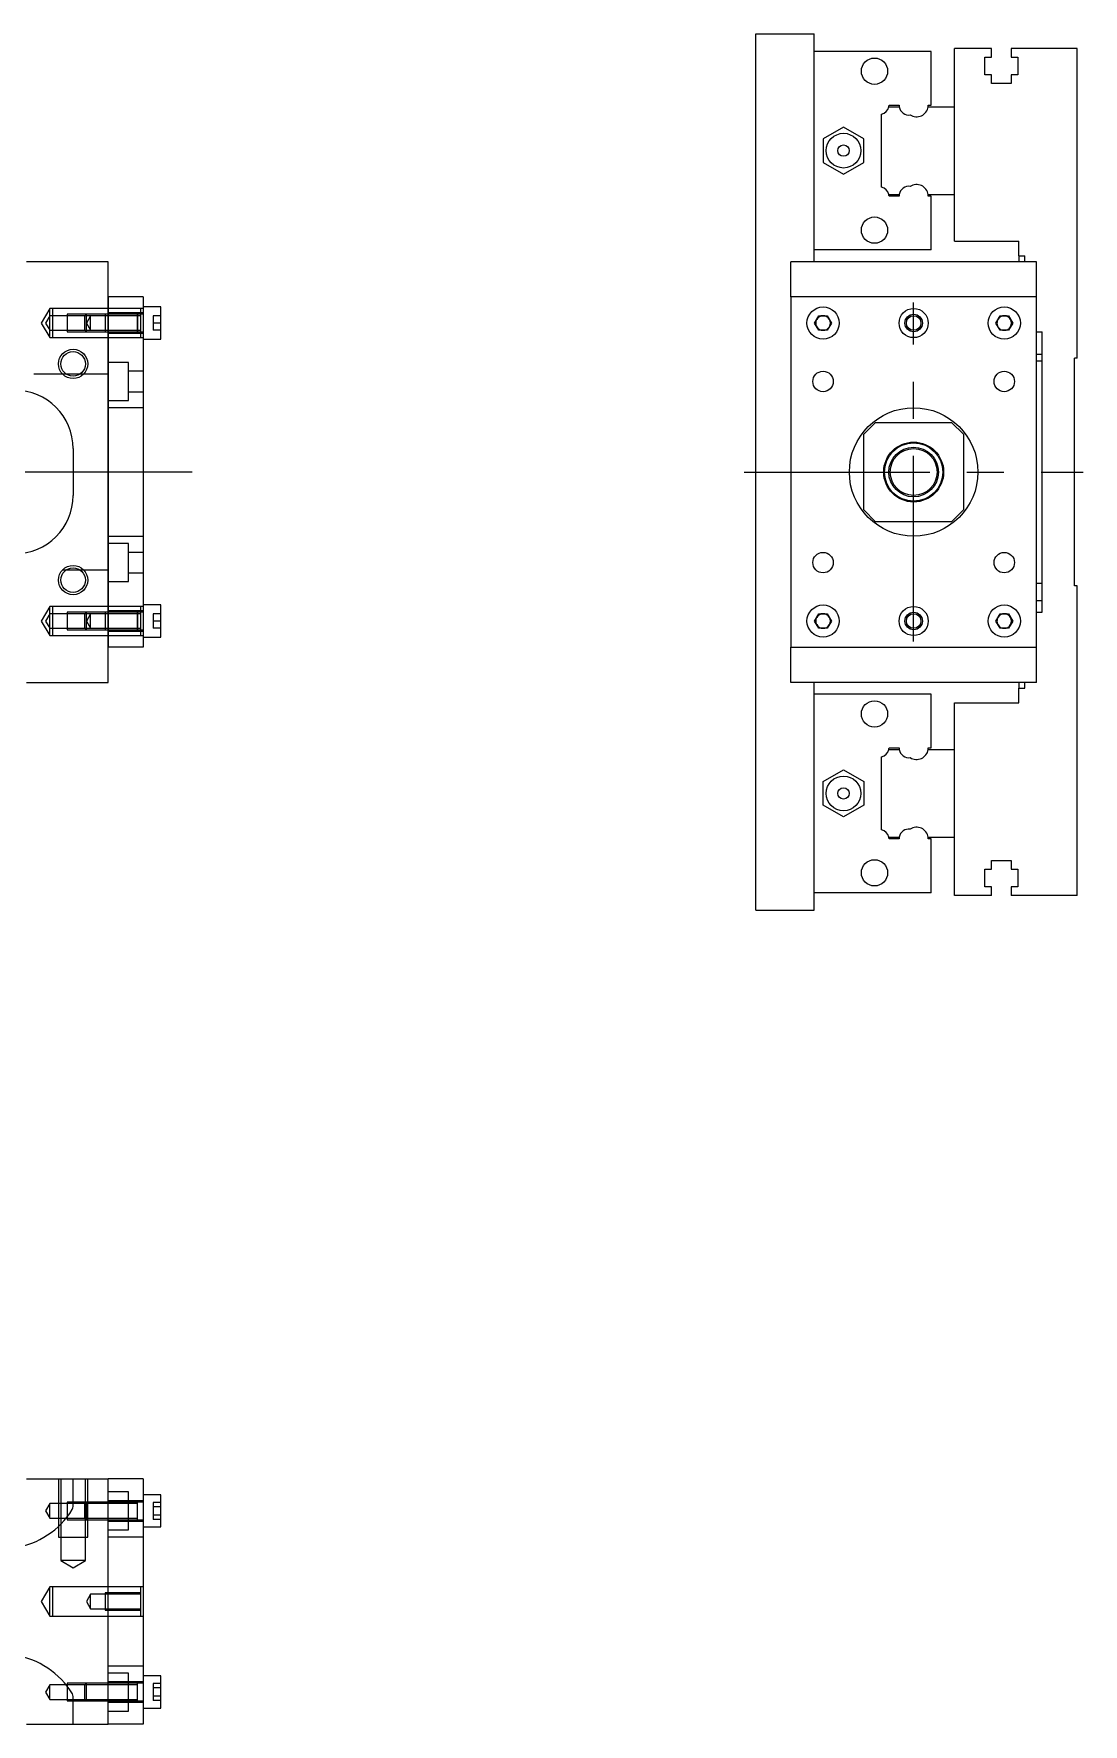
# Model space of a CAD drawing. Extents: x -10 to 956, y -262 to 77.
# Drawn here: x 776.3 to 955.8, y -214.3 to 75 of the extents above; entities that cross this region are included whole.
import ezdxf

# ---------------------------------------------------------------- set-up
doc = ezdxf.new("R2010")
doc.units = 0
doc.linetypes.add('CENTER', pattern=[50.8, 31.75, -6.35, 6.35, -6.35])
doc.linetypes.add('DASHED', pattern=[19.05, 12.7, -6.35])
doc.layers.get('0').update_dxf_attribs({"linetype": 'CONTINUOUS'})
doc.layers.add('CENTER', color=1, linetype='CENTER')

msp = doc.modelspace()

# ---------------------------------------------------------------- linework, layer by layer
at = {"color": 7, "linetype": 'CONTINUOUS'}
for p, q in [((899.79, -75), (899.79, 75)), ((899.79, 75), (909.79, 75)), ((909.79, 36), (909.79, 75)), ((933.79, 62.5), (933.79, 72.5)), ((940.09, 72.5), (933.79, 72.5)), ((940.09, 71), (940.09, 72.5)), ((943.49, 72.5), (943.49, 71)), ((954.79, 72.5), (943.49, 72.5)), ((954.79, 19.5), (954.79, 72.5)), ((929.79, 72), (909.79, 72)), ((929.79, 62.8), (929.79, 72)), ((938.94, 71), (940.09, 71)), ((938.94, 68), (938.94, 71)), ((943.49, 71), (944.64, 71)), ((944.64, 71), (944.64, 68)), ((940.09, 68), (938.94, 68)), ((940.09, 66.5), (940.09, 68)), ((943.49, 68), (943.49, 66.5)), ((944.64, 68), (943.49, 68)), ((943.49, 66.5), (940.09, 66.5)), ((921.29, 48.752272), (921.29, 61.247728)), ((922.542272, 62.5), (924.31668, 62.5)), ((922.587056, 62.8), (924.29, 62.8)), ((929.267372, 62.5), (933.79, 62.5)), ((929.29, 62.8), (929.79, 62.8)), ((933.79, 47.5), (933.79, 62.5)), ((933.79, 47.5), (933.79, 62.5)), ((914.79, 59.041452), (911.29, 57.020726)), ((918.289999, 57.020726), (914.79, 59.041452)), ((911.29, 57.020726), (911.289999, 52.979274)), ((918.289999, 52.979274), (918.289999, 57.020726)), ((911.289999, 52.979274), (914.79, 50.958548)), ((914.79, 50.958548), (918.289999, 52.979274)), ((922.542272, 47.5), (924.31668, 47.5)), ((924.29, 47.2), (922.587056, 47.2)), ((929.267372, 47.5), (933.79, 47.5)), ((929.79, 47.2), (929.29, 47.2)), ((929.79, 38), (929.79, 47.2)), ((933.79, 39.5), (933.79, 47.5)), ((929.79, 38), (909.79, 38)), ((933.79, 39.5), (944.79, 39.5)), ((944.79, 37), (944.79, 39.5)), ((789, 36), (775, 36)), ((789, 30), (789, 36)), ((905.79, 30), (905.79, 36)), ((947.79, 36), (905.79, 36)), ((944.79, 37), (945.79, 37)), ((944.79, 37), (944.79, 36)), ((945.79, 36), (945.79, 37)), ((947.79, 30), (947.79, 36)), ((795, 30), (789, 30)), ((789, 30), (789, -30)), ((789, -30), (789, 30)), ((795, 30), (795, -30)), ((905.79, 30), (905.79, -30)), ((947.79, 30), (905.79, 30)), ((947.79, -30), (947.79, 30)), ((794, 23.999994), (794, 27.000006)), ((794, 23.999994), (794, 27.000006)), ((794, 26.75), (794, 27.000006)), ((794, 24.25), (794, 26.75)), ((798, 28.25), (795, 28.25)), ((798, 22.75), (798, 28.25)), ((909.846624, 25.5), (910.568312, 26.75)), ((910.568312, 26.75), (912.011688, 26.75)), ((912.011688, 26.75), (912.733376, 25.5)), ((940.846624, 25.5), (941.568312, 26.75)), ((941.568312, 26.75), (943.011688, 26.75)), ((943.011688, 26.75), (943.733376, 25.5)), ((794, 23.999994), (794, 24.25)), ((910.568312, 24.25), (909.846624, 25.5)), ((912.011688, 24.25), (910.568312, 24.25)), ((912.733376, 25.5), (912.011688, 24.25)), ((941.568312, 24.25), (940.846624, 25.5)), ((943.011688, 24.25), (941.568312, 24.25)), ((943.733376, 25.5), (943.011688, 24.25)), ((947.79, 24), (948.79, 24)), ((948.79, -24), (948.79, 24)), ((795, 22.75), (798, 22.75)), ((948.79, 20.1), (947.79, 20.1)), ((948.79, 19), (947.79, 19)), ((954.79, 19.5), (954.29, 19.5)), ((954.29, -19.5), (954.29, 19.5)), ((920.29, 8.5), (918.29, 6.5)), ((918.29, -6.5), (918.29, 6.5)), ((920.29, 8.5), (933.29, 8.5)), ((935.29, 6.5), (933.29, 8.5)), ((935.29, 6.5), (935.29, -6.5)), ((783, 4), (783, -4)), ((918.29, -6.5), (920.29, -8.5)), ((933.29, -8.5), (920.29, -8.5)), ((933.29, -8.5), (935.29, -6.5)), ((947.79, -19), (948.79, -19)), ((954.79, -19.5), (954.29, -19.5)), ((954.79, -72.5), (954.79, -19.5)), ((798, -22.75), (795, -22.75)), ((798, -28.25), (798, -22.75)), ((947.79, -22), (948.79, -22)), ((794, -27.000006), (794, -23.999994)), ((794, -26.99949), (794, -23.999994)), ((909.846624, -25.5), (910.568312, -24.25)), ((910.568312, -26.75), (909.846624, -25.5)), ((910.568312, -24.25), (912.011688, -24.25)), ((912.011688, -24.25), (912.733376, -25.5)), ((912.733376, -25.5), (912.011688, -26.75)), ((940.846624, -25.5), (941.568312, -24.25)), ((941.568312, -26.75), (940.846624, -25.5)), ((941.568312, -24.25), (943.011688, -24.25)), ((943.011688, -24.25), (943.733376, -25.5)), ((943.733376, -25.5), (943.011688, -26.75)), ((947.79, -24), (948.79, -24)), ((794, -27.000006), (794, -26.99949)), ((795, -28.25), (798, -28.25)), ((912.011688, -26.75), (910.568312, -26.75)), ((943.011688, -26.75), (941.568312, -26.75)), ((795, -30), (789, -30)), ((789, -36), (789, -30)), ((905.79, -30), (947.79, -30)), ((905.79, -36), (905.79, -30)), ((947.79, -36), (947.79, -30)), ((775, -36), (789, -36)), ((947.79, -36), (905.79, -36)), ((909.79, -75), (909.79, -36)), ((944.79, -36), (944.79, -37)), ((944.79, -39.5), (944.79, -37)), ((944.79, -37), (945.79, -37)), ((945.79, -37), (945.79, -36)), ((929.79, -38), (909.79, -38)), ((929.79, -47.2), (929.79, -38)), ((933.79, -47.5), (933.79, -39.5)), ((933.79, -39.5), (944.79, -39.5)), ((921.29, -61.247728), (921.29, -48.752272)), ((922.542272, -47.5), (924.31668, -47.5)), ((922.587056, -47.2), (924.29, -47.2)), ((929.267372, -47.5), (933.79, -47.5)), ((929.29, -47.2), (929.79, -47.2)), ((933.79, -62.5), (933.79, -47.5)), ((933.79, -62.5), (933.79, -47.5)), ((911.289999, -52.979274), (914.79, -50.958548)), ((914.79, -50.958548), (918.289999, -52.979274)), ((911.29, -57.020726), (911.289999, -52.979274)), ((918.289999, -52.979274), (918.289999, -57.020726)), ((914.79, -59.041452), (911.29, -57.020726)), ((918.289999, -57.020726), (914.79, -59.041452)), ((922.542272, -62.5), (924.31668, -62.5)), ((924.29, -62.8), (922.587056, -62.8)), ((929.267372, -62.5), (933.79, -62.5)), ((929.79, -62.8), (929.29, -62.8)), ((929.79, -72), (929.79, -62.8)), ((933.79, -72.5), (933.79, -62.5)), ((940.09, -66.5), (943.49, -66.5)), ((940.09, -68), (940.09, -66.5)), ((943.49, -66.5), (943.49, -68)), ((938.94, -68), (940.09, -68)), ((938.94, -71), (938.94, -68)), ((943.49, -68), (944.64, -68)), ((944.64, -68), (944.64, -71)), ((929.79, -72), (909.79, -72)), ((940.09, -71), (938.94, -71)), ((940.09, -72.5), (940.09, -71)), ((943.49, -71), (943.49, -72.5)), ((944.64, -71), (943.49, -71)), ((899.79, -75), (909.79, -75)), ((940.09, -72.5), (933.79, -72.5)), ((954.79, -72.5), (943.49, -72.5)), ((775, -172.31), (789, -172.31)), ((795, -172.31), (789, -172.31)), ((789, -214.31), (789, -172.31)), ((795, -172.31), (795, -214.31)), ((798, -175.06), (795, -175.06)), ((798, -180.56), (798, -175.06)), ((795, -180.56), (798, -180.56)), ((798, -206.06), (795, -206.06)), ((798, -211.56), (798, -206.06)), ((795, -211.56), (798, -211.56)), ((775, -214.31), (789, -214.31)), ((795, -214.31), (789, -214.31))]:
    msp.add_line(p, q, dxfattribs=at)
at = {"color": 3, "linetype": 'DASHED'}
for p, q in [((779, 28), (777.556624, 25.5)), ((779, 26.75), (778.278312, 25.5)), ((779, 26.75), (779, 28)), ((779.5, 28), (779, 28)), ((779, 24.25), (779, 26.75)), ((782, 26.75), (779, 26.75)), ((779.5, 28), (779.5, 23)), ((789, 28), (779.5, 28)), ((782, 26.999994), (782, 24.000006)), ((785.25, 26.999994), (782, 26.999994)), ((785, 26.75), (782, 26.75)), ((785.25, 27), (785, 26.75)), ((785, 24.25), (785, 26.75)), ((789, 26.75), (785, 26.75)), ((785.25, 27), (785.25, 24)), ((789, 27), (785.25, 27)), ((789, 26.999994), (785.25, 26.999994)), ((786, 26.75), (785.278312, 25.5)), ((786, 24.25), (786, 26.75)), ((788.5, 26.999994), (788.5, 26.75)), ((788.5, 26.75), (788.5, 24.25)), ((794.5, 28), (789, 28)), ((795, 27.25), (789, 27.25)), ((794, 27), (789, 27)), ((794, 26.75), (789, 26.75)), ((794, 27), (793.995, 27)), ((794, 26.875392), (794, 27)), ((794.005, 27), (794, 27)), ((795, 27), (794, 27)), ((794, 27), (794, 26.875392)), ((794, 24.124608), (794, 26.875392)), ((794, 26.875392), (794, 25.498804)), ((794.5, 26.75), (794, 26.75)), ((794.5, 28), (794.5, 27)), ((795, 28), (794.5, 28)), ((794.5, 27), (794.5, 24)), ((796.7, 26.75), (796.7, 25.5)), ((798, 26.75), (796.7, 26.75)), ((777.556624, 25.5), (779, 23)), ((778.278312, 25.5), (779, 24.25)), ((779, 23), (779, 24.25)), ((779, 24.25), (782, 24.25)), ((782, 24.25), (785, 24.25)), ((782, 24.000006), (785.25, 24.000006)), ((785, 24.25), (789, 24.25)), ((785, 24.25), (785.25, 24)), ((785.25, 24.000006), (789, 24.000006)), ((785.25, 24), (789, 24)), ((785.278312, 25.5), (786, 24.25)), ((788.5, 24.25), (788.5, 24.000006)), ((789, 24.25), (794, 24.25)), ((789, 24), (794, 24)), ((789, 23.75), (795, 23.75)), ((793.995, 24), (794, 24)), ((794, 25.498804), (794, 24.124608)), ((794, 24.25), (794.5, 24.25)), ((794, 24), (794, 24.124608)), ((794, 24.124608), (794, 24)), ((794, 24), (794.005, 24)), ((794, 24), (795, 24)), ((794.5, 24), (794.5, 23)), ((796.7, 25.5), (796.7, 24.25)), ((798, 25.5), (796.7, 25.5)), ((798, 24.25), (796.7, 24.25)), ((779, 23), (779.5, 23)), ((779.5, 23), (789, 23)), ((789, 23), (794.5, 23)), ((794.5, 23), (795, 23)), ((792.5, 18.75), (789, 18.75)), ((792.5, 12.25), (792.5, 18.75)), ((789, 16.75), (743, 16.75)), ((795, 17.25), (792.5, 17.25)), ((789, 12.25), (792.5, 12.25)), ((792.5, 13.75), (795, 13.75)), ((795, 11), (789, 11)), ((789, -11), (795, -11)), ((792.5, -12.25), (789, -12.25)), ((792.5, -18.75), (792.5, -12.25)), ((795, -13.75), (792.5, -13.75)), ((743, -16.75), (789, -16.75)), ((792.5, -17.25), (795, -17.25)), ((789, -18.75), (792.5, -18.75)), ((779, -23), (777.556624, -25.5)), ((779, -24.25), (779, -23)), ((779.5, -23), (779, -23)), ((779.5, -23), (779.5, -28)), ((789, -23), (779.5, -23)), ((794.5, -23), (789, -23)), ((794.5, -23), (794.5, -24)), ((795, -23), (794.5, -23)), ((777.556624, -25.5), (779, -28)), ((779, -24.25), (778.278312, -25.5)), ((778.278312, -25.5), (779, -26.75)), ((779, -26.75), (779, -24.25)), ((782, -24.25), (779, -24.25)), ((785.25, -24.000002), (782, -24.000006)), ((782, -24.000006), (782, -26.999994)), ((785, -24.25), (782, -24.25)), ((785.25, -24), (785, -24.25)), ((785, -26.75), (785, -24.25)), ((789, -24.25), (785, -24.25)), ((785.25, -24), (785.25, -27)), ((789, -24), (785.25, -24)), ((789, -24.000006), (785.25, -24.000002)), ((786, -24.25), (785.278312, -25.5)), ((785.278312, -25.5), (786, -26.75)), ((786, -26.75), (786, -24.25)), ((788.5, -24.000006), (788.5, -24.25)), ((788.5, -24.25), (788.5, -26.75)), ((795, -23.75), (789, -23.75)), ((794, -24), (789, -24)), ((794, -24.25), (789, -24.25)), ((794, -24), (793.995, -24)), ((794, -24.124608), (794, -24)), ((795, -24), (794, -24)), ((794.005, -24), (794, -24)), ((794, -24), (794, -24.124608)), ((794, -26.875392), (794, -24.124608)), ((794, -24.124608), (794, -25.501196)), ((794.5, -24.25), (794, -24.25)), ((794, -25.501196), (794, -26.875392)), ((794.5, -24), (794.5, -27)), ((796.7, -24.25), (796.7, -25.5)), ((798, -24.25), (796.7, -24.25)), ((798, -25.5), (796.7, -25.5)), ((796.7, -25.5), (796.7, -26.75)), ((779, -28), (779, -26.75)), ((779, -26.75), (782, -26.75)), ((779, -28), (779.5, -28)), ((779.5, -28), (789, -28)), ((782, -26.75), (785, -26.75)), ((782, -26.999994), (785.25, -26.999998)), ((785, -26.75), (789, -26.75)), ((785, -26.75), (785.25, -27)), ((785.25, -26.999998), (789, -26.999994)), ((785.25, -27), (789, -27)), ((788.5, -26.75), (788.5, -26.999994)), ((789, -26.75), (794, -26.75)), ((789, -27), (794, -27)), ((789, -27.25), (795, -27.25)), ((789, -28), (794.5, -28)), ((793.995, -27), (794, -27)), ((794, -26.75), (794.5, -26.75)), ((794, -27), (794, -26.875392)), ((794, -26.875392), (794, -27)), ((794, -27), (795, -27)), ((794, -27), (794.005, -27)), ((794.5, -27), (794.5, -28)), ((794.5, -28), (795, -28)), ((798, -26.75), (796.7, -26.75)), ((780.500006, -172.31), (780.500006, -182.31)), ((780.9, -172.31), (780.9, -182.31)), ((783, -177.044622), (783, -172.31)), ((785.1, -182.31), (785.1, -172.31)), ((785.499994, -182.31), (785.499994, -172.31)), ((785.25, -176.310002), (782, -176.310006)), ((782, -176.310006), (782, -179.309994)), ((785.25, -176.31), (785, -176.56)), ((785.25, -176.31), (785.25, -179.31)), ((789, -176.31), (785.25, -176.31)), ((789, -176.310006), (785.25, -176.310002)), ((792.5, -174.56), (789, -174.56)), ((795, -176.06), (789, -176.06)), ((794, -176.31), (789, -176.31)), ((792.5, -181.06), (792.5, -174.56)), ((794, -176.31), (793.995, -176.31)), ((794, -177.679962), (794, -176.309994)), ((794, -176.434678), (794, -176.31)), ((794.005, -176.31), (794, -176.31)), ((795, -176.31), (794, -176.31)), ((794, -177.679964), (794, -176.434678)), ((796.7, -176.366624), (796.7, -177.088312)), ((798, -176.366624), (796.7, -176.366624)), ((779, -176.56), (778.278312, -177.81)), ((778.278312, -177.81), (779, -179.06)), ((779, -179.06), (779, -176.56)), ((782, -176.56), (779, -176.56)), ((779, -179.06), (782, -179.06)), ((785, -176.56), (782, -176.56)), ((782, -179.06), (785, -179.06)), ((782, -179.309994), (785.25, -179.309998)), ((782.840926, -177.587602), (782.9594, -177.292522)), ((782.9594, -177.292522), (783, -177.044622)), ((785, -179.06), (785, -176.56)), ((789, -176.56), (785, -176.56)), ((785, -179.06), (789, -179.06)), ((785, -179.06), (785.25, -179.31)), ((785.25, -179.309998), (789, -179.309994)), ((785.25, -179.31), (789, -179.31)), ((794, -176.56), (789, -176.56)), ((789, -179.06), (794, -179.06)), ((789, -179.31), (794, -179.31)), ((793.995, -179.31), (794, -179.31)), ((794, -177.813062), (794, -177.679962)), ((794, -177.813062), (794, -177.679964)), ((794, -179.310006), (794, -177.813062)), ((794, -178.010046), (794, -177.813062)), ((794, -179.18533), (794, -178.010046)), ((794, -179.31), (794, -179.18533)), ((794, -179.31), (794.005, -179.31)), ((794, -179.31), (795, -179.31)), ((798, -177.088312), (796.7, -177.088312)), ((796.7, -177.088312), (796.7, -178.531688)), ((798, -178.531688), (796.7, -178.531688)), ((796.7, -178.531688), (796.7, -179.253376)), ((798, -179.253376), (796.7, -179.253376)), ((789, -179.56), (795, -179.56)), ((789, -181.06), (792.5, -181.06)), ((780.500006, -182.31), (785.499994, -182.31)), ((780.9, -182.31), (780.9, -186.31)), ((785.1, -186.31), (785.1, -182.31)), ((795, -182.31), (789, -182.31)), ((783, -186.31), (780.9, -186.31)), ((780.9, -186.31), (783, -187.522436)), ((785.1, -186.31), (783, -186.31)), ((783, -187.522436), (785.1, -186.31)), ((779, -190.81), (777.556624, -193.31)), ((779, -195.81), (779, -190.81)), ((779.5, -190.81), (779, -190.81)), ((779.5, -190.81), (779.5, -195.81)), ((789, -190.81), (779.5, -190.81)), ((794.5, -190.81), (789, -190.81)), ((794.5, -190.81), (794.5, -195.81)), ((795, -190.81), (794.5, -190.81)), ((777.556624, -193.31), (779, -195.81)), ((786, -192.06), (785.278312, -193.31)), ((785.278312, -193.31), (786, -194.56)), ((786, -194.56), (786, -192.06)), ((788.5, -192.06), (786, -192.06)), ((788.5, -191.810006), (788.5, -194.809994)), ((789, -191.810006), (788.5, -191.810006)), ((794.5, -192.06), (788.5, -192.06)), ((794.5, -191.810006), (789, -191.810006)), ((779, -195.81), (779.5, -195.81)), ((779.5, -195.81), (789, -195.81)), ((786, -194.56), (788.5, -194.56)), ((788.5, -194.56), (794.5, -194.56)), ((788.5, -194.809994), (789, -194.809994)), ((789, -194.809994), (794.5, -194.809994)), ((789, -195.81), (794.5, -195.81)), ((794.5, -195.81), (795, -195.81)), ((789, -204.31), (795, -204.31)), ((779, -207.56), (778.278312, -208.81)), ((779, -210.06), (779, -207.56)), ((782, -207.56), (779, -207.56)), ((782, -207.310006), (782, -210.309994)), ((785.25, -207.310006), (782, -207.310006)), ((785, -207.56), (782, -207.56)), ((785.25, -207.31), (785, -207.56)), ((785, -210.06), (785, -207.56)), ((789, -207.56), (785, -207.56)), ((785.25, -207.31), (785.25, -210.31)), ((789, -207.31), (785.25, -207.31)), ((789, -207.310006), (785.25, -207.310006)), ((792.5, -205.56), (789, -205.56)), ((795, -207.06), (789, -207.06)), ((794, -207.31), (789, -207.31)), ((794, -207.56), (789, -207.56)), ((792.5, -212.06), (792.5, -205.56)), ((794, -207.31), (793.995, -207.31)), ((794, -208.679962), (794, -207.309994)), ((794, -207.434678), (794, -207.31)), ((795, -207.31), (794, -207.31)), ((794.005, -207.31), (794, -207.31)), ((794, -208.679964), (794, -207.434678)), ((796.7, -207.366624), (796.7, -208.088312)), ((798, -207.366624), (796.7, -207.366624)), ((796.7, -208.088312), (796.7, -209.531688)), ((798, -208.088312), (796.7, -208.088312)), ((778.278312, -208.81), (779, -210.06)), ((779, -210.06), (782, -210.06)), ((782, -210.06), (785, -210.06)), ((782, -210.309994), (785.25, -210.309994)), ((782.96689, -209.353798), (782.86994, -209.09346)), ((783, -209.575378), (782.96689, -209.353798)), ((783, -214.31), (783, -209.575378)), ((785, -210.06), (789, -210.06)), ((785, -210.06), (785.25, -210.31)), ((785.25, -210.309994), (789, -210.309994)), ((785.25, -210.31), (789, -210.31)), ((789, -210.06), (794, -210.06)), ((789, -210.31), (794, -210.31)), ((789, -210.56), (795, -210.56)), ((793.995, -210.31), (794, -210.31)), ((794, -208.813062), (794, -208.679962)), ((794, -208.813062), (794, -208.679964)), ((794, -210.310006), (794, -208.813062)), ((794, -209.010046), (794, -208.813062)), ((794, -210.18533), (794, -209.010046)), ((794, -210.31), (794, -210.18533)), ((794, -210.31), (795, -210.31)), ((794, -210.31), (794.005, -210.31)), ((798, -209.531688), (796.7, -209.531688)), ((796.7, -209.531688), (796.7, -210.253376)), ((798, -210.253376), (796.7, -210.253376)), ((789, -212.06), (792.5, -212.06))]:
    msp.add_line(p, q, dxfattribs=at)
at = {"color": 7, "linetype": 'CONTINUOUS'}
for centre, radius in [((920.089999, 68.6), 2.25), ((914.79, 55), 2.97), ((914.79, 55), 0.97), ((920.089999, 41.4), 2.25), ((911.29, 25.5), 2.75), ((926.79, 25.5), 2.5), ((926.79, 25.5), 1.25), ((942.29, 25.5), 2.75), ((783, 18.5), 2.1), ((911.29, 15.5), 1.75), ((942.29, 15.5), 1.75), ((926.79, 0), 11), ((926.79, 0), 5.125), ((926.79, 0), 5), ((926.79, 0), 4.25), ((926.79, 0), 4), ((911.29, -15.5), 1.75), ((942.29, -15.5), 1.75), ((783, -18.5), 2.1), ((911.29, -25.5), 2.75), ((926.79, -25.5), 2.5), ((942.29, -25.5), 2.75), ((926.79, -25.5), 1.25), ((920.089999, -41.4), 2.25), ((914.79, -55), 2.97), ((914.79, -55), 0.97), ((920.089999, -68.6), 2.25)]:
    msp.add_circle(centre, radius, dxfattribs=at)
at = {"color": 3, "linetype": 'CONTINUOUS'}
for centre, radius in [((926.79, 25.5), 1.5), ((783, 18.5), 2.5), ((783, -18.5), 2.5), ((926.79, -25.5), 1.5)]:
    msp.add_circle(centre, radius, dxfattribs=at)
at = {"color": 7, "linetype": 'CONTINUOUS'}
for centre, radius, start, end in [((920.89, 62.9), 1.7, 283.608961, 346.391039), ((920.89, 62.9), 1.7, 346.391039, 356.627713), ((925.99, 62.8), 1.7, 180, 190.164249), ((925.99, 62.8), 1.7, 190.164249, 277.540197), ((927.29, 62.8), 2, 237.42103, 351.373073), ((927.29, 62.8), 2, 351.373073, 0), ((927.29, 47.2), 2, 8.626927, 122.57897), ((920.89, 47.1), 1.7, 13.608961, 76.391039), ((920.89, 47.1), 1.7, 3.372287, 13.608961), ((925.99, 47.2), 1.7, 169.835751, 180), ((925.99, 47.2), 1.7, 82.459803, 169.835751), ((927.29, 47.2), 2, 0, 8.626927), ((911.29, 25.5), 1.25, 150, 180), ((911.29, 25.5), 1.25, 90, 150), ((911.29, 25.5), 1.25, 30, 90), ((911.29, 25.5), 1.25, 330, 30), ((942.29, 25.5), 1.25, 150, 180), ((942.29, 25.5), 1.25, 90, 150), ((942.29, 25.5), 1.25, 30, 90), ((942.29, 25.5), 1.25, 330, 30), ((911.29, 25.5), 1.25, 180, 210), ((911.29, 25.5), 1.25, 210, 270), ((911.29, 25.5), 1.25, 270, 330), ((942.29, 25.5), 1.25, 180, 210), ((942.29, 25.5), 1.25, 210, 270), ((942.29, 25.5), 1.25, 270, 330), ((773, 4), 10, 0, 90), ((773, -4), 10, 270, 0), ((911.29, -25.5), 1.25, 150, 180), ((911.29, -25.5), 1.25, 180, 210), ((911.29, -25.5), 1.25, 90, 150), ((911.29, -25.5), 1.25, 30, 90), ((911.29, -25.5), 1.25, 330, 30), ((942.29, -25.5), 1.25, 150, 180), ((942.29, -25.5), 1.25, 180, 210), ((942.29, -25.5), 1.25, 90, 150), ((942.29, -25.5), 1.25, 30, 90), ((942.29, -25.5), 1.25, 330, 30), ((911.29, -25.5), 1.25, 210, 270), ((911.29, -25.5), 1.25, 270, 330), ((942.29, -25.5), 1.25, 210, 270), ((942.29, -25.5), 1.25, 270, 330), ((920.89, -47.1), 1.7, 283.608961, 346.391039), ((920.89, -47.1), 1.7, 346.391039, 356.627713), ((925.99, -47.2), 1.7, 180, 190.164249), ((925.99, -47.2), 1.7, 190.164249, 277.540197), ((927.29, -47.2), 2, 237.42103, 351.373073), ((927.29, -47.2), 2, 351.373073, 0), ((920.89, -62.9), 1.7, 13.608961, 76.391039), ((920.89, -62.9), 1.7, 3.372287, 13.608961), ((925.99, -62.8), 1.7, 169.835751, 180), ((925.99, -62.8), 1.7, 82.459803, 169.835751), ((927.29, -62.8), 2, 8.626927, 122.57897), ((927.29, -62.8), 2, 0, 8.626927)]:
    msp.add_arc(centre, radius, start, end, dxfattribs=at)
at = {"color": 3, "linetype": 'DASHED'}
for centre, radius, start, end in [((770.815867, -170.138484), 14.145367, 278.88236378, 328.22318375), ((770.798725, -216.491461), 14.157848, 31.50258976, 81.05531002)]:
    msp.add_arc(centre, radius, start, end, dxfattribs=at)
at = {"layer": 'CENTER', "color": 1, "linetype": 'CENTER'}
for p, q in [((926.79, -29), (926.79, 29)), ((803.361871, 0), (-10.32213, 0)), ((897.79, 0), (955.79, 0))]:
    msp.add_line(p, q, dxfattribs=at)

doc.saveas('drawing.dxf')
